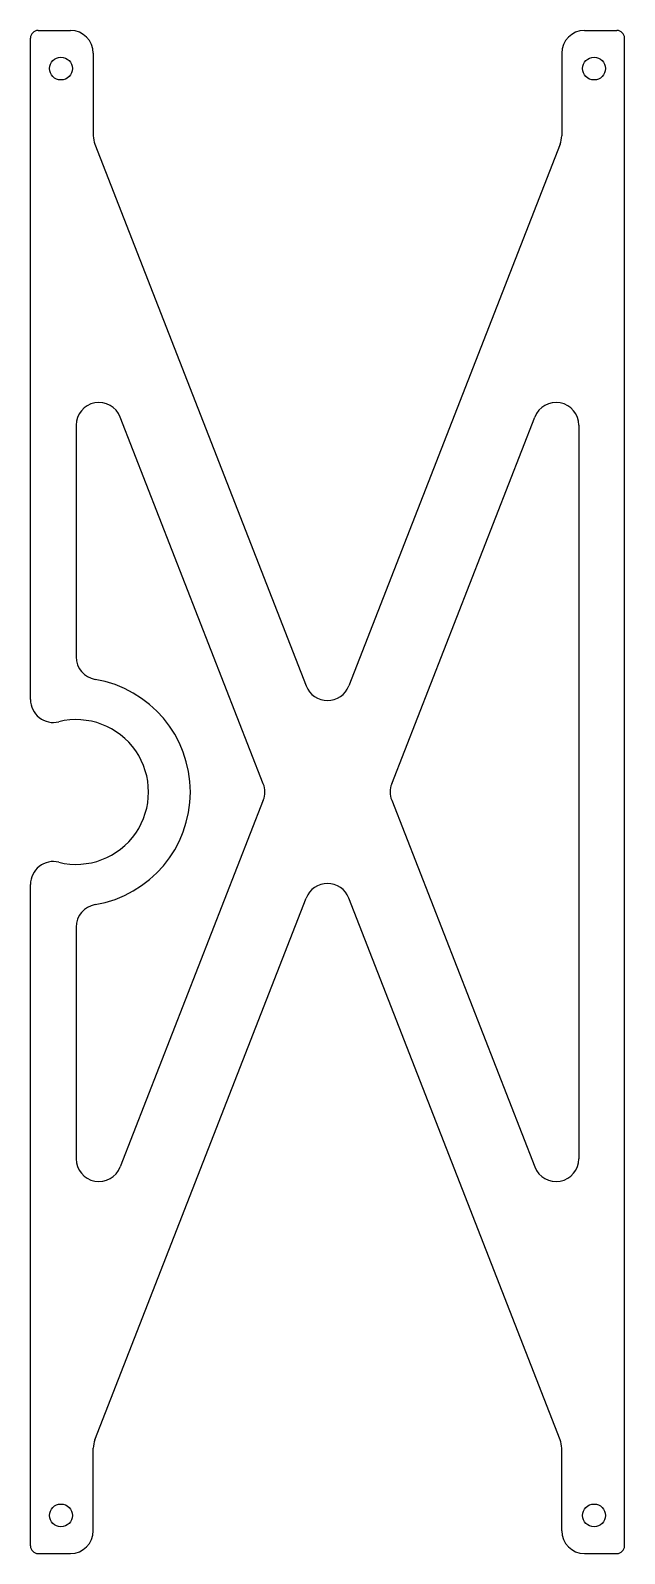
# Model space of a CAD drawing. Header units: millimetres. Extents: x -39 to 39, y -100 to 100.
import ezdxf

# ---------------------------------------------------------------- set-up
doc = ezdxf.new("R2010")
doc.units = ezdxf.units.MM

msp = doc.modelspace()

# ---------------------------------------------------------------- linework, layer by layer
at = {"color": 7, "linetype": 'Continuous', "lineweight": 25}
for p, q in [((-38, 100), (-33.75, 100)), ((33.75, 100), (38, 100)), ((-39, 12.13), (-39, 99)), ((39, -99), (39, 99)), ((-30.75, 97), (-30.75, 86.17)), ((30.75, 97), (30.75, 86.17)), ((-30.55, 85.08), (-2.79, 13.92)), ((30.55, 85.08), (2.79, 13.92)), ((-33, 48.15), (-33, 17.75)), ((-8.43, 1.09), (-27.21, 49.24)), ((8.43, 1.09), (27.21, 49.24)), ((33, 48.15), (33, -48.15)), ((-8.43, -1.09), (-27.21, -49.24)), ((8.43, -1.09), (27.21, -49.24)), ((-39, -99), (-39, -12.13)), ((-30.55, -85.08), (-2.79, -13.92)), ((30.55, -85.08), (2.79, -13.92)), ((-33, -17.75), (-33, -48.15)), ((-30.75, -97), (-30.75, -86.17)), ((30.75, -97), (30.75, -86.17)), ((-38, -100), (-33.75, -100)), ((33.75, -100), (38, -100))]:
    msp.add_line(p, q, dxfattribs=at)
for centre in [(-35, 95), (35, 95), (-35, -95), (35, -95)]:
    msp.add_circle(centre, 1.5, dxfattribs=at)
for centre, radius, start, end in [((-38, 99), 1, 90, 180), ((-33.75, 97), 3, 0, 90), ((33.75, 97), 3, 90, 180), ((38, 99), 1, 0, 90), ((-27.75, 86.17), 3, 180, 201.3058), ((27.75, 86.17), 3, 338.6942, 0), ((-30, 48.15), 3, 21.3058, 180), ((30, 48.15), 3, 0, 158.6942), ((-30, 17.75), 3, 180, 260.4059), ((-33, 0), 15, 279.5941, 80.4059), ((-36, 12.13), 3, 180, 283.8865), ((0, 15.01), 3, 201.3058, 338.6942), ((-33, 0), 9.5, 256.1135, 103.8865), ((-11.22, 0), 3, 338.6942, 21.3058), ((11.22, 0), 3, 158.6942, 201.3058), ((-36, -12.13), 3, 76.1135, 180), ((0, -15.01), 3, 21.3058, 158.6942), ((-30, -17.75), 3, 99.5941, 180), ((-30, -48.15), 3, 180, 338.6942), ((30, -48.15), 3, 201.3058, 0), ((-27.75, -86.17), 3, 158.6942, 180), ((27.75, -86.17), 3, 360, 21.3058), ((-33.75, -97), 3, 270, 0), ((33.75, -97), 3, 180, 270), ((-38, -99), 1, 180, 270), ((38, -99), 1, 270, 0)]:
    msp.add_arc(centre, radius, start, end, dxfattribs=at)

doc.saveas('drawing.dxf')
